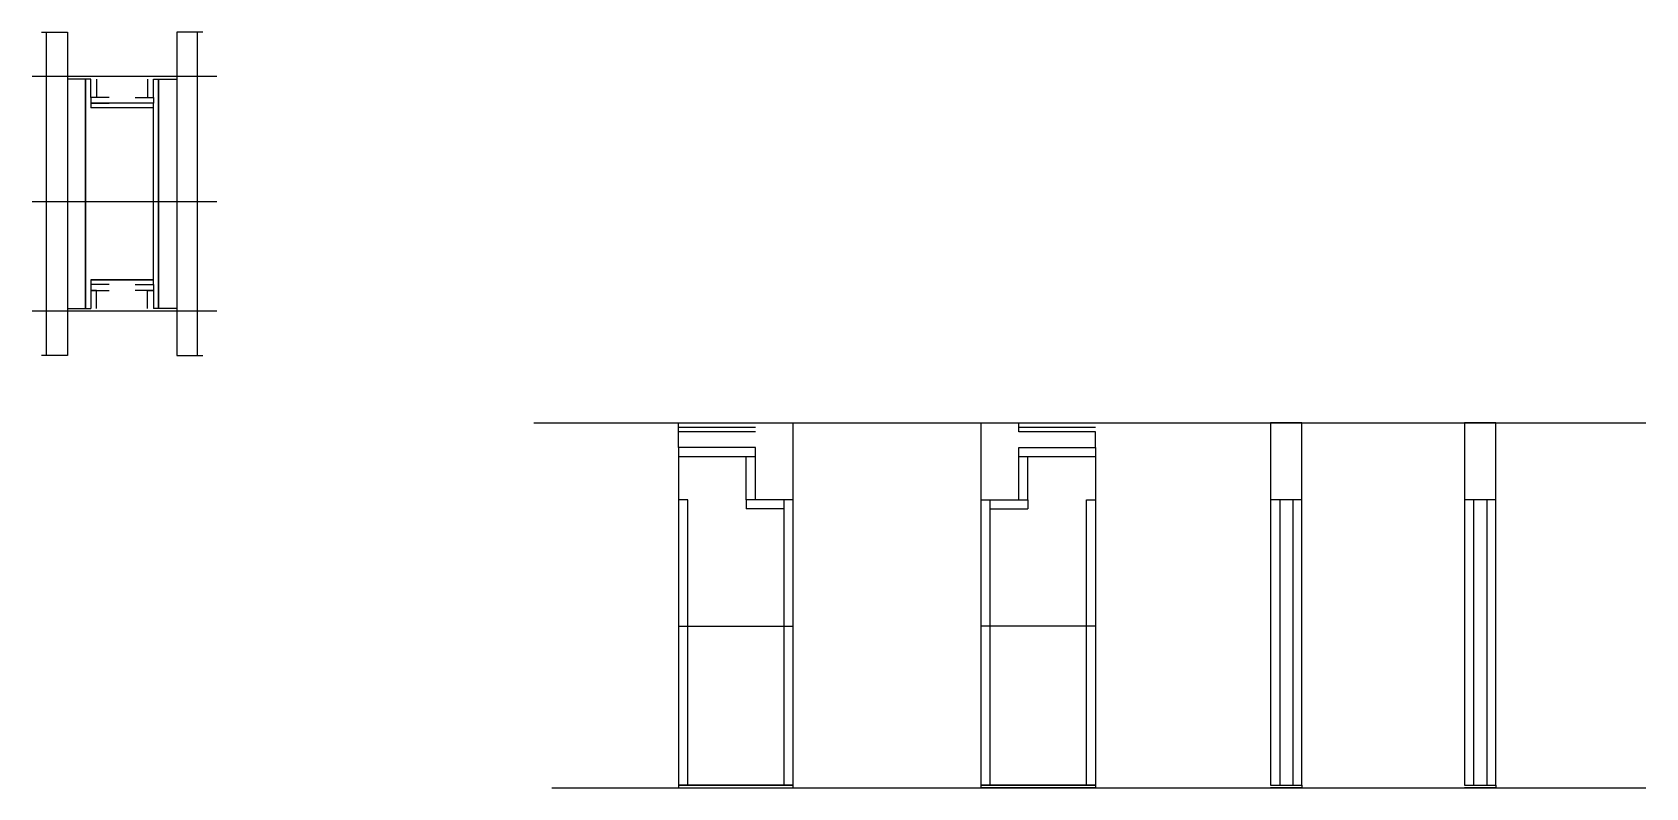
# Model space of a CAD drawing. Header units: metres. Extents: x 5879 to 7117, y 2929 to 3509.
import ezdxf

# ---------------------------------------------------------------- set-up
doc = ezdxf.new("R2010")
doc.units = ezdxf.units.M
for name, color, linetype in [('CHAPA', 7, 'Continuous'), ('COTA', 7, 'Continuous'), ('Hachura', 7, 'Continuous'), ('Madeira', 7, 'Continuous'), ('Nível', 7, 'Continuous'), ('Painéis', 7, 'Continuous'), ('Perfil Metálico', 7, 'Continuous'), ('SARR_2.2x7', 7, 'Continuous'), ('SARRAFO', 7, 'Continuous')]:
    doc.layers.add(name, color=color, linetype=linetype)

msp = doc.modelspace()

# ---------------------------------------------------------------- linework, layer by layer
at = {"layer": 'CHAPA', "color": 7, "lineweight": 25}
for points in [[(5923.5, 3472.6), (5919.5, 3472.6), (5919.5, 3296.6), (5923.5, 3296.6)], [(5923.5, 3472.6), (5919.5, 3472.6), (5919.5, 3296.6), (5923.5, 3296.6)], [(5971.5, 3472.6), (5975.5, 3472.6), (5975.5, 3296.6), (5971.5, 3296.6)], [(5971.5, 3472.6), (5975.5, 3472.6), (5975.5, 3296.6), (5971.5, 3296.6)], [(5971.5, 3450.6), (5971.5, 3454.2), (5923.5, 3454.2), (5923.5, 3450.6)], [(5971.5, 3450.6), (5971.5, 3454.2), (5923.5, 3454.2), (5923.5, 3450.6)], [(5971.5, 3315), (5971.5, 3318.6), (5923.5, 3318.6), (5923.5, 3315)], [(5971.5, 3315), (5971.5, 3318.6), (5923.5, 3318.6), (5923.5, 3315)]]:
    msp.add_lwpolyline(points, dxfattribs=at)
at = {"layer": 'COTA', "color": 7, "lineweight": 25}
for p, q in [((6433.7, 3208.9), (6462.7, 3208.9)), ((6462.7, 3149.9), (6462.7, 3208.9)), ((6606.9, 3149.9), (6606.9, 3208.9)), ((6606.9, 3208.9), (6635.9, 3208.9)), ((6374.7, 3189.9), (6374.7, 3201.9)), ((6694.9, 3189.9), (6694.9, 3201.9))]:
    msp.add_line(p, q, dxfattribs=at)
for points in [[(6853.2, 3149.9), (6853.2, 3208.9), (6829.2, 3208.9), (6829.2, 3149.9)], [(7002.1, 3149.9), (7002.1, 3208.9), (6978.1, 3208.9), (6978.1, 3149.9)]]:
    msp.add_lwpolyline(points, dxfattribs=at)
at = {"layer": 'Hachura', "color": 7, "lineweight": 25}
for p, q in [((6020.3, 3474.6), (5878.5, 3474.6)), ((6020.3, 3378.6), (5878.5, 3378.6)), ((6020.3, 3294.6), (5878.5, 3294.6))]:
    msp.add_line(p, q, dxfattribs=at)
at = {"layer": 'Madeira', "color": 7, "lineweight": 25}
for points in [[(5905.5, 3296.6), (5919.5, 3296.6), (5919.5, 3472.6), (5905.5, 3472.6)], [(5989.5, 3296.6), (5975.5, 3296.6), (5975.5, 3472.6), (5989.5, 3472.6)]]:
    msp.add_lwpolyline(points, dxfattribs=at)
at = {"layer": 'Nível', "color": 7, "lineweight": 25}
for p, q in [((6263.5, 3208.9), (7117.2, 3208.9)), ((6277.4, 2928.9), (7117.2, 2928.9))]:
    msp.add_line(p, q, dxfattribs=at)
at = {"layer": 'Painéis', "color": 7, "lineweight": 25}
for p, q in [((6374.7, 3189.9), (6374.7, 3149.9)), ((6433.7, 3189.9), (6374.7, 3189.9)), ((6433.7, 3149.9), (6433.7, 3189.9)), ((6635.9, 3189.9), (6694.9, 3189.9)), ((6635.9, 3149.9), (6635.9, 3189.9)), ((6694.9, 3189.9), (6694.9, 3149.9)), ((6374.7, 3149.9), (6374.7, 2928.9)), ((6462.7, 3149.9), (6433.7, 3149.9)), ((6462.7, 3149.9), (6433.7, 3149.9)), ((6462.7, 2928.9), (6462.7, 3149.9)), ((6462.7, 3149.9), (6462.7, 3149.9)), ((6606.9, 2928.9), (6606.9, 3149.9)), ((6606.9, 3149.9), (6606.9, 3149.9)), ((6606.9, 3149.9), (6635.9, 3149.9)), ((6606.9, 3149.9), (6635.9, 3149.9)), ((6606.9, 3149.9), (6635.9, 3149.9)), ((6694.9, 3149.9), (6694.9, 2928.9)), ((6829.2, 3149.9), (6829.2, 2930.9)), ((6853.2, 3149.9), (6829.2, 3149.9)), ((6853.2, 2930.9), (6853.2, 3149.9)), ((6978.1, 3149.9), (6978.1, 2930.9)), ((7002.1, 3149.9), (6978.1, 3149.9)), ((7002.1, 2930.9), (7002.1, 3149.9)), ((6374.7, 3052.9), (6462.7, 3052.9)), ((6694.9, 3052.9), (6606.9, 3052.9)), ((6374.7, 2930.9), (6462.7, 2930.9)), ((6694.9, 2930.9), (6606.9, 2930.9)), ((6829.2, 2930.9), (6853.2, 2930.9)), ((6978.1, 2930.9), (7002.1, 2930.9))]:
    msp.add_line(p, q, dxfattribs=at)
for points in [[(5923.5, 3318.6), (5971.5, 3318.6), (5971.5, 3450.6), (5923.5, 3450.6)], [(6433.7, 3201.9), (6374.7, 3201.9), (6374.7, 3208.9), (6433.7, 3208.9)], [(6694.9, 3201.9), (6635.9, 3201.9), (6635.9, 3208.9), (6694.9, 3208.9)], [(6462.7, 2930.9), (6374.7, 2930.9), (6374.7, 2928.9), (6462.7, 2928.9)], [(6606.9, 2930.9), (6694.9, 2930.9), (6694.9, 2928.9), (6606.9, 2928.9)], [(6829.2, 2930.9), (6853.2, 2930.9), (6853.2, 2928.9), (6829.2, 2928.9)], [(6978.1, 2930.9), (7002.1, 2930.9), (7002.1, 2928.9), (6978.1, 2928.9)]]:
    msp.add_lwpolyline(points, dxfattribs=at)
at = {"layer": 'Perfil Metálico', "color": 7, "lineweight": 25}
for points in [[(5885.5, 3508.6), (5905.5, 3508.6), (5905.5, 3260.6), (5885.5, 3260.6)], [(5901.5, 3260.6), (5889.5, 3260.6), (5889.5, 3508.6), (5901.5, 3508.6)], [(6009.5, 3508.6), (5989.5, 3508.6), (5989.5, 3260.6), (6009.5, 3260.6)], [(5993.5, 3260.6), (6005.5, 3260.6), (6005.5, 3508.6), (5993.5, 3508.6)]]:
    msp.add_lwpolyline(points, dxfattribs=at)
at = {"layer": 'SARR_2.2x7', "color": 7, "lineweight": 25}
for p, q in [((6433.7, 3205.4), (6374.7, 3205.4)), ((6694.9, 3205.4), (6635.9, 3205.4)), ((6433.7, 3182.9), (6374.7, 3182.9)), ((6426.7, 3149.9), (6426.7, 3182.9)), ((6694.9, 3182.9), (6635.9, 3182.9)), ((6642.9, 3149.9), (6642.9, 3182.9)), ((6381.7, 3149.9), (6374.7, 3149.9)), ((6381.7, 3052.9), (6381.7, 3149.9)), ((6381.7, 3149.9), (6381.7, 3149.9)), ((6433.7, 3149.9), (6426.7, 3149.9)), ((6426.7, 3149.9), (6426.7, 3142.9)), ((6455.7, 3052.9), (6455.7, 3149.9)), ((6455.7, 3149.9), (6455.7, 3149.9)), ((6613.9, 3052.9), (6613.9, 3149.9)), ((6613.9, 3149.9), (6613.9, 3149.9)), ((6635.9, 3149.9), (6642.9, 3149.9)), ((6642.9, 3149.9), (6642.9, 3142.9)), ((6687.9, 3052.9), (6687.9, 3149.9)), ((6687.9, 3149.9), (6694.9, 3149.9)), ((6836.2, 3149.9), (6836.2, 2930.9)), ((6846.2, 3149.9), (6846.2, 2930.9)), ((6985.1, 3149.9), (6985.1, 2930.9)), ((6995.1, 3149.9), (6995.1, 2930.9)), ((6455.7, 3142.9), (6426.7, 3142.9)), ((6613.9, 3142.9), (6642.9, 3142.9)), ((6381.7, 2930.9), (6381.7, 3052.9)), ((6455.7, 2930.9), (6455.7, 3052.9)), ((6613.9, 2930.9), (6613.9, 3052.9)), ((6687.9, 2930.9), (6687.9, 3052.9)), ((6381.7, 2930.9), (6381.7, 2930.9)), ((6455.7, 2930.9), (6455.7, 2930.9)), ((6613.9, 2930.9), (6613.9, 2930.9)), ((6687.9, 2930.9), (6687.9, 2930.9))]:
    msp.add_line(p, q, dxfattribs=at)
at = {"layer": 'SARRAFO', "color": 7, "lineweight": 25}
for points in [[(5927.9, 3472.6), (5927.9, 3458.6), (5923.5, 3458.6), (5923.5, 3472.6)], [(5967.1, 3472.6), (5967.1, 3458.6), (5971.5, 3458.6), (5971.5, 3472.6)], [(5937.5, 3458.6), (5923.5, 3458.6), (5923.5, 3454.2), (5937.5, 3454.2)], [(5957.5, 3458.6), (5971.5, 3458.6), (5971.5, 3454.2), (5957.5, 3454.2)], [(5937.5, 3315), (5923.5, 3315), (5923.5, 3310.6), (5937.5, 3310.6)], [(5927.9, 3296.6), (5927.9, 3310.6), (5923.5, 3310.6), (5923.5, 3296.6)], [(5957.5, 3315), (5971.5, 3315), (5971.5, 3310.6), (5957.5, 3310.6)], [(5967.1, 3296.6), (5967.1, 3310.6), (5971.5, 3310.6), (5971.5, 3296.6)]]:
    msp.add_lwpolyline(points, dxfattribs=at)

doc.saveas('drawing.dxf')
